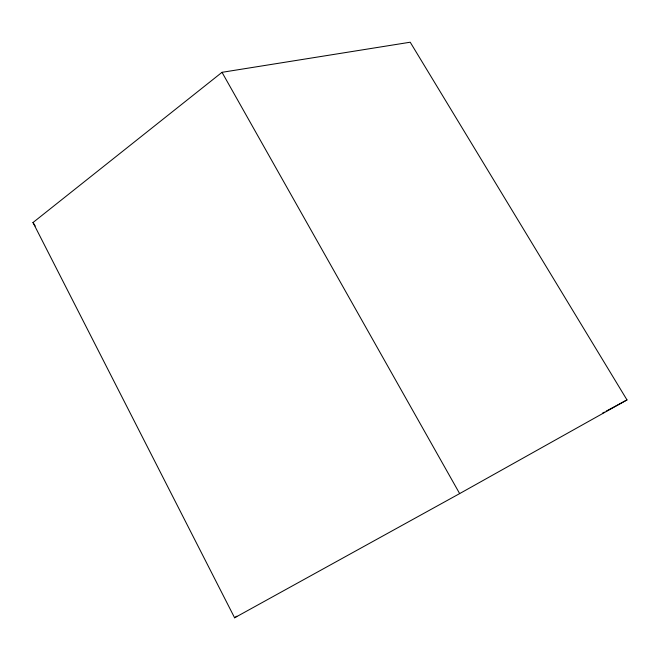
<?xml version="1.0" encoding="UTF-8"?>
<svg xmlns="http://www.w3.org/2000/svg" width="660" height="660" viewBox="0 0 660 660"><rect width="100%" height="100%" fill="white"/><g stroke="black" fill="none" stroke-linecap="round" stroke-linejoin="round"><path stroke-width="0.99" d="M33 222.535L222.016 72.319L410.215 42.215L627 399.927L459.649 493.597L234.605 617.785L33 222.535L35.211 226.009M234.605 617.785L236.849 616.168M602.588 413.102L604.395 412.12M606.202 411.147L627 399.927M222.016 72.319L459.649 493.597"/></g></svg>
